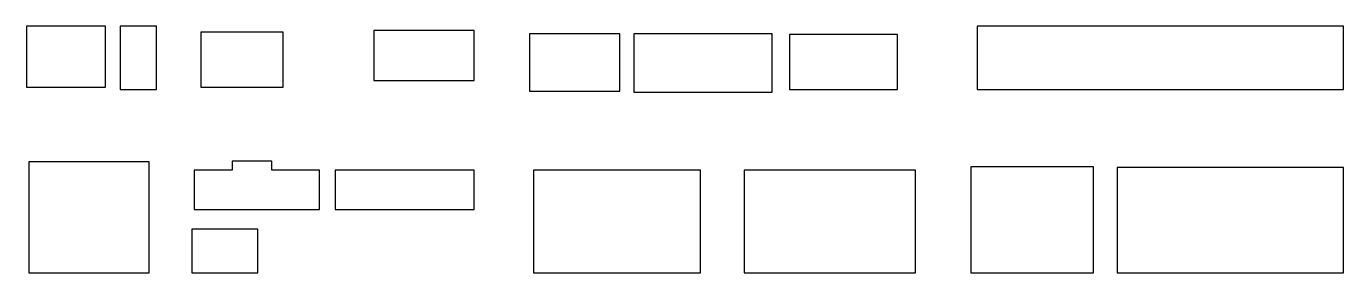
# Model space of a CAD drawing. Extents: x 0 to 1600, y 0 to 300.
import ezdxf

# ---------------------------------------------------------------- set-up
doc = ezdxf.new("R2010")
doc.units = 0
doc.header["$MEASUREMENT"] = 0

msp = doc.modelspace()

# ---------------------------------------------------------------- linework, layer by layer
for points in [[(0, 263), (0, 226), (48, 226), (96, 226), (96, 263), (96, 300), (48, 300), (0, 300)], [(114, 261.5), (114, 223), (136, 223), (158, 223), (158, 261.5), (158, 300), (136, 300), (114, 300)], [(212, 259.5), (212, 226), (262, 226), (312, 226), (312, 259.5), (312, 293), (262, 293), (212, 293)], [(422, 264.5), (422, 234), (483, 234), (544, 234), (544, 264.5), (544, 295), (483, 295), (422, 295)], [(611, 256), (611, 221), (666, 221), (721, 221), (721, 256), (721, 291), (666, 291), (611, 291)], [(738, 255.5), (738, 220), (822, 220), (906, 220), (906, 255.5), (906, 291), (822, 291), (738, 291)], [(927, 256.5), (927, 223), (992.5, 223), (1058, 223), (1058, 256.5), (1058, 290), (992.5, 290), (927, 290)], [(1155, 261.5), (1155, 223), (1377.5, 223), (1600, 223), (1600, 261.5), (1600, 300), (1377.5, 300), (1155, 300)], [(3, 67.5), (3, 0), (76, 0), (149, 0), (149, 67.5), (149, 135), (76, 135), (3, 135)], [(250, 130.5), (250, 125), (227, 125), (204, 125), (204, 101), (204, 77), (280, 77), (356, 77), (356, 101), (356, 125), (327, 125), (298, 125), (298, 130.5), (298, 136), (274, 136), (250, 136)], [(1147, 64.5), (1147, 0), (1221.5, 0), (1296, 0), (1296, 64.5), (1296, 129), (1221.5, 129), (1147, 129)], [(1325, 64), (1325, 0), (1462.5, 0), (1600, 0), (1600, 64), (1600, 128), (1462.5, 128), (1325, 128)], [(375, 101), (375, 77), (459.5, 77), (544, 77), (544, 101), (544, 125), (459.5, 125), (375, 125)], [(616, 62.5), (616, 0), (717.5, 0), (819, 0), (819, 62.5), (819, 125), (717.5, 125), (616, 125)], [(872, 62.5), (872, 0), (976, 0), (1080, 0), (1080, 62.5), (1080, 125), (976, 125), (872, 125)], [(201, 26.5), (201, 0), (241, 0), (281, 0), (281, 26.5), (281, 53), (241, 53), (201, 53)]]:
    msp.add_lwpolyline(points, close=True)

doc.saveas('drawing.dxf')
